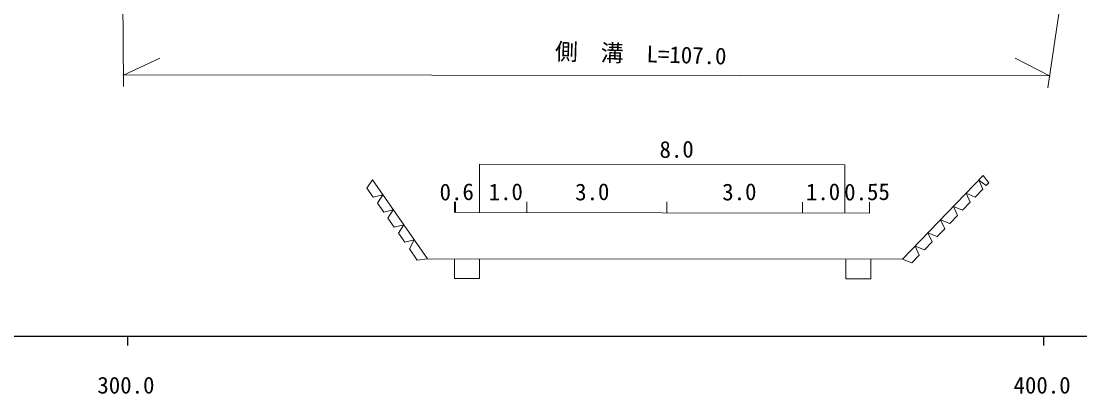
# Model space of a CAD drawing. Units: millimetres, scale not verified. Extents: x 40000 to 680000, y 20000 to 380000.
# Drawn here: x 356410 to 471963, y 198715 to 239426 of the extents above; entities that cross this region are included whole.
import ezdxf
from ezdxf.enums import TextEntityAlignment as Align

# ---------------------------------------------------------------- set-up
doc = ezdxf.new("R2010")
doc.units = ezdxf.units.MM
doc.header["$LTSCALE"] = 1000
doc.layers.add('M-STR-HTXT', color=7, linetype='Continuous', lineweight=13)
doc.layers.add('M-TTL-BAND', color=7, linetype='Continuous', lineweight=25)
doc.styles.add('ＭＳ ゴシック', font='')
doc.styles.get('ＭＳ ゴシック').set_extended_font_data('MS Gothic')

msp = doc.modelspace()

# ---------------------------------------------------------------- linework, layer by layer
at = {"layer": 'M-STR-HTXT'}
for p, q in [((474070, 270459), (468481, 232128)), ((367339, 264950), (367575, 232285)), ((367566, 233539), (371550, 235374)), ((468714, 233419), (464900, 235374)), ((367524, 233561), (468673, 233441)), ((406435, 223790), (406429, 218506)), ((406435, 223790), (446329, 223743)), ((446329, 223743), (446322, 218459)), ((394740, 222082), (394149, 221182)), ((400745, 213477), (394740, 222082)), ((452612, 213415), (461407, 222555)), ((461376, 221080), (460933, 222062)), ((460933, 222062), (461748, 221467)), ((462033, 221763), (461407, 222555)), ((394149, 221182), (394835, 220198)), ((460544, 220215), (461376, 221080)), ((461748, 221467), (462033, 221763)), ((394835, 220198), (395884, 220442)), ((395884, 220442), (395293, 219542)), ((403719, 219701), (403718, 218510)), ((403803, 219701), (403802, 218510)), ((411605, 219692), (411604, 218500)), ((426881, 219674), (426879, 218482)), ((441680, 219656), (441678, 218465)), ((448999, 219648), (448998, 218456)), ((459157, 218774), (459989, 219639)), ((459989, 219639), (459546, 220620)), ((459546, 220620), (460544, 220215)), ((395293, 219542), (395980, 218558)), ((395980, 218558), (397029, 218802)), ((397029, 218802), (396438, 217902)), ((403802, 218510), (448998, 218456)), ((458602, 218198), (458159, 219179)), ((458159, 219179), (459157, 218774)), ((396438, 217902), (397124, 216918)), ((457215, 216757), (456772, 217738)), ((456772, 217738), (457770, 217333)), ((457770, 217333), (458602, 218198)), ((397124, 216918), (398173, 217162)), ((398173, 217162), (397582, 216262)), ((397582, 216262), (398269, 215278)), ((455828, 215316), (455385, 216297)), ((455385, 216297), (456383, 215892)), ((456383, 215892), (457215, 216757)), ((398269, 215278), (399318, 215522)), ((399318, 215522), (398783, 214540)), ((454996, 214451), (455828, 215316)), ((398783, 214540), (399640, 213313)), ((453610, 213010), (454442, 213875)), ((454442, 213875), (453998, 214856)), ((453998, 214856), (454996, 214451)), ((399640, 213313), (400745, 213477)), ((400745, 213477), (452612, 213415)), ((403712, 213473), (403709, 211323)), ((406423, 213470), (406421, 211320)), ((446411, 213422), (446409, 211273)), ((449136, 213419), (449133, 211270)), ((452612, 213415), (453610, 213010)), ((403709, 211323), (406421, 211320)), ((446409, 211273), (449133, 211270))]:
    msp.add_line(p, q, dxfattribs=at)
at = {"layer": 'M-TTL-BAND'}
for p, q in [((40000, 205000), (579000, 205000)), ((368000, 205000), (368000, 204000)), ((468000, 205000), (468000, 204000))]:
    msp.add_line(p, q, dxfattribs=at)

# ---------------------------------------------------------------- texts
at = {"layer": 'M-STR-HTXT', "style": 'ＭＳ ゴシック'}
for s, rotation, p in [('側\u3000溝\u3000L=107.0', 358.369, (423993, 234403)), ('8.0', 0.724, (427969, 223961)), ('0.6', 0.724, (403966, 219315)), ('1.0', 0.724, (409318, 219315)), ('3.0', 0.724, (418763, 219315)), ('3.0', 0.724, (434820, 219315)), ('1.0', 0.724, (443950, 219315)), ('0.55', 0.724, (448752, 219315))]:
    msp.add_text(s, height=1833, rotation=rotation, dxfattribs=at).set_placement(p, align=Align.BOTTOM_CENTER)
at = {"layer": 'M-TTL-BAND', "style": 'ＭＳ ゴシック'}
for s, p in [('300.0', (367844, 198195)), ('400.0', (467844, 198195))]:
    msp.add_text(s, height=1833, dxfattribs=at).set_placement(p, align=Align.BOTTOM_CENTER)

doc.saveas('drawing.dxf')
